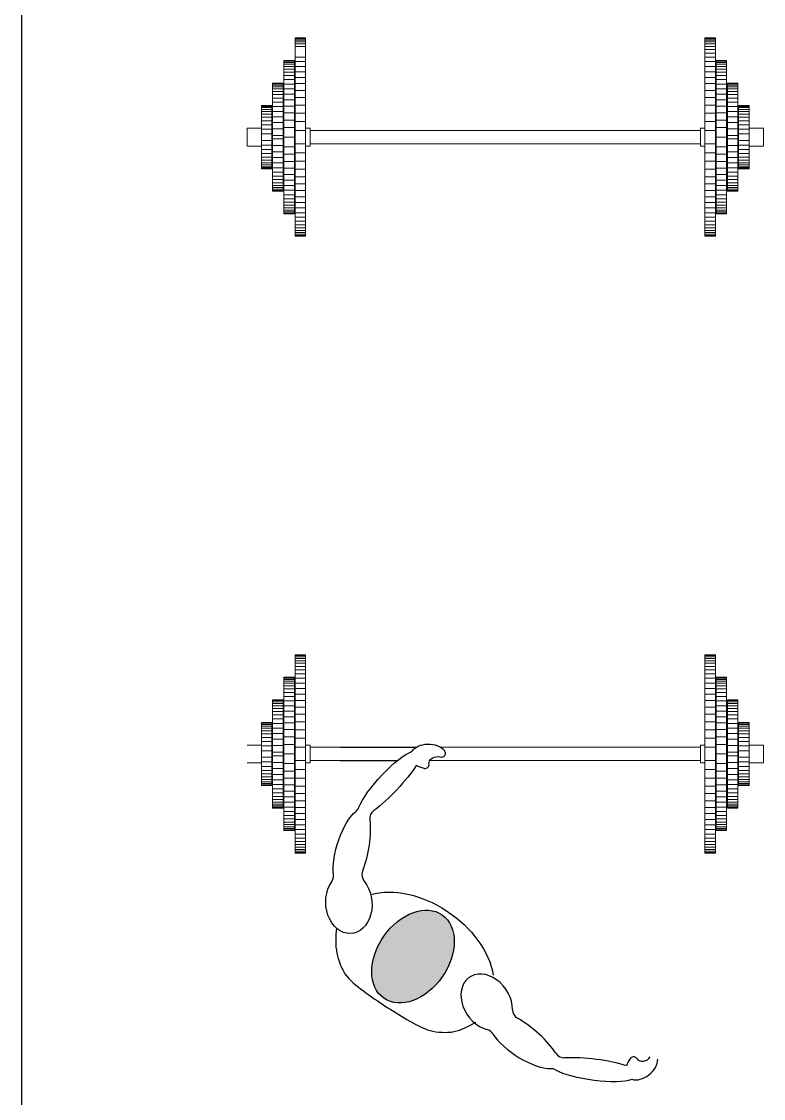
# Model space of a CAD drawing. Header units: metres. Extents: x -525 to 413, y -37 to 272.
# Drawn here: x 38.536 to 40.182, y 48.096 to 50.485 of the extents above; entities that cross this region are included whole.
import ezdxf

# ---------------------------------------------------------------- set-up
doc = ezdxf.new("R2010")
doc.units = ezdxf.units.M
doc.header["$MEASUREMENT"] = 0
doc.layers.get('0').update_dxf_attribs({"color": 254})
doc.layers.add('muebles', color=254, linetype='Continuous', lineweight=5)
doc.layers.add('NOFIJO', color=254, linetype='Continuous')

msp = doc.modelspace()

# ---------------------------------------------------------------- hatches: boundary and pattern name
at = {"linetype": 'Continuous'}
h = msp.add_hatch(color=9, dxfattribs=at)
edge = h.paths.add_edge_path()
edge.add_ellipse((39.4045, 48.4109), major_axis=(-0.0646, -0.0925), ratio=0.700346, start_angle=0, end_angle=360)

# ---------------------------------------------------------------- linework, layer by layer
at = {"ltscale": 0.02}
msp.add_line((38.5361, 43.9744), (38.5378, 59.4714), dxfattribs=at)
at = {"color": 9, "linetype": 'Continuous'}
for centre, radius, start, end in [((39.4676, 48.8622), 0.009, 252.436, 39.3293), ((39.431, 48.8371), 0.009, 259.595, 8.9782), ((39.2635, 48.7504), 0.0225, 309.0861, 338.5195), ((39.3309, 48.7167), 0.0225, 126.4726, 186.2284), ((39.2057, 48.5895), 0.0225, 324.4714, 7.2017), ((39.3135, 48.5925), 0.0225, 159.4373, 219.6724), ((39.6478, 48.2935), 0.0225, 179.8368, 240.0718), ((39.5627, 48.2272), 0.0225, 32.3074, 75.0377), ((39.7402, 48.2088), 0.0225, 213.2807, 273.0365), ((39.894, 48.1795), 0.009, 30.5309, 139.9141), ((39.7097, 48.1398), 0.0225, 60.9896, 90.423)]:
    msp.add_arc(centre, radius, start, end, dxfattribs=at)
at = {"color": 9, "linetype": 'Continuous', "extrusion": (0, 0, -1)}
for centre, major_axis, ratio, start_param, end_param in [((39.4393, 48.8548), (0.0404, -0.0008), 0.68048, 3.533026, 5.756961), ((39.3496, 48.7953), (0.066, 0.071), 0.233809, 3.678872, 5.840224), ((39.4566, 48.8417), (-0.0166, -0.004), 0.730846, 6.340712, 8.543006), ((39.3496, 48.7953), (0.0737, 0.0772), 0.221383, 0.835905, 2.236055), ((39.4393, 48.8548), (0.0404, -0.0008), 0.68048, 8.088901, 8.590018), ((39.2699, 48.6529), (0.0276, 0.0863), 0.376057, 3.821727, 5.76129), ((39.2699, 48.6529), (0.0185, 0.1014), 0.3457, 0.860123, 2.051551), ((39.2622, 48.5293), (-0.0049, 0.0673), 0.760418, 0.817247, 5.541544), ((39.4134, 48.4047), (-0.1545, 0.108), 0.668353, 6.772108, 8.852252)]:
    msp.add_ellipse(centre, major_axis=major_axis, ratio=ratio, start_param=start_param, end_param=end_param, dxfattribs=at)
at = {"color": 9, "linetype": 'Continuous'}
msp.add_ellipse((39.4045, 48.4109), major_axis=(-0.0646, -0.0925), ratio=0.700346, dxfattribs=at)
for centre, major_axis, ratio, start_param, end_param in [((39.568, 48.3096), (0.039, -0.0551), 0.760418, 0.817247, 5.541544), ((39.6526, 48.2191), (0.0788, -0.0665), 0.3457, 0.860123, 2.051551), ((39.6526, 48.2191), (0.0762, -0.049), 0.376057, 3.821727, 5.76129), ((39.8047, 48.16), (0.106, -0.0127), 0.221383, 0.835905, 2.236055), ((39.9117, 48.1712), (0.0307, 0.0264), 0.68048, 8.088901, 8.590018), ((39.9117, 48.1712), (0.0307, 0.0264), 0.68048, 3.533026, 5.756961), ((39.9167, 48.1922), (-0.0153, -0.0075), 0.730846, 6.340712, 8.543006), ((39.8047, 48.16), (0.0961, -0.0128), 0.233809, 3.678872, 5.840224)]:
    msp.add_ellipse(centre, major_axis=major_axis, ratio=ratio, start_param=start_param, end_param=end_param, dxfattribs=at)
msp.add_open_spline([(39.2346, 48.474), (39.2312, 48.4358), (39.2359, 48.4128), (39.2516, 48.368), (39.313, 48.3194), (39.3766, 48.2791), (39.4352, 48.2463), (39.4699, 48.2425), (39.5051, 48.2419), (39.5441, 48.2656)], degree=3, knots=[0.0184162, 0.0184162, 0.0184162, 0.0184162, 0.0807454, 0.1249742, 0.1827895, 0.3115822, 0.3833877, 0.4196443, 0.4709363, 0.4709363, 0.4709363, 0.4709363], dxfattribs=at)
at = {"layer": 'muebles', "color": 9}
for p, q in [((39.143, 50.3984), (39.143, 50.4484)), ((39.143, 50.4484), (39.1663, 50.4484)), ((39.143, 50.3984), (39.143, 50.4484)), ((39.143, 50.4484), (39.1663, 50.4484)), ((39.143, 50.4466), (39.1663, 50.4466)), ((39.143, 50.4466), (39.1663, 50.4466)), ((39.1663, 50.3484), (39.1663, 50.4484)), ((39.1663, 50.3484), (39.1663, 50.4484)), ((40.0751, 50.4484), (40.0518, 50.4484)), ((40.0518, 50.3484), (40.0518, 50.4484)), ((40.0751, 50.4466), (40.0518, 50.4466)), ((40.0751, 50.3984), (40.0751, 50.4484)), ((39.143, 50.4438), (39.1663, 50.4438)), ((39.143, 50.4438), (39.1663, 50.4438)), ((39.143, 50.44), (39.1663, 50.44)), ((39.143, 50.44), (39.1663, 50.44)), ((39.143, 50.4352), (39.1663, 50.4352)), ((39.143, 50.4352), (39.1663, 50.4352)), ((39.143, 50.4294), (39.1663, 50.4294)), ((39.143, 50.4294), (39.1663, 50.4294)), ((40.0751, 50.4438), (40.0518, 50.4438)), ((40.0751, 50.44), (40.0518, 50.44)), ((40.0751, 50.4352), (40.0518, 50.4352)), ((40.0751, 50.4294), (40.0518, 50.4294)), ((40.0751, 50.4226), (40.0518, 50.4226)), ((39.143, 50.406), (39.1663, 50.406)), ((39.143, 50.406), (39.1663, 50.406)), ((40.0751, 50.4148), (40.0518, 50.4148)), ((40.0751, 50.406), (40.0518, 50.406)), ((39.118, 50.3484), (39.118, 50.3984)), ((39.118, 50.3984), (39.1413, 50.3984)), ((39.118, 50.3984), (39.1413, 50.3984)), ((39.118, 50.3484), (39.118, 50.3984)), ((39.118, 50.3966), (39.1413, 50.3966)), ((39.118, 50.3966), (39.1413, 50.3966)), ((39.118, 50.3938), (39.1413, 50.3938)), ((39.118, 50.3938), (39.1413, 50.3938)), ((39.118, 50.39), (39.1413, 50.39)), ((39.118, 50.39), (39.1413, 50.39)), ((39.118, 50.3852), (39.1413, 50.3852)), ((39.118, 50.3852), (39.1413, 50.3852)), ((39.118, 50.3794), (39.1413, 50.3794)), ((39.118, 50.3794), (39.1413, 50.3794)), ((39.1413, 50.3484), (39.1413, 50.3984)), ((39.1413, 50.3484), (39.1413, 50.3984)), ((39.143, 50.3484), (39.143, 50.3984)), ((39.143, 50.3484), (39.143, 50.3984)), ((39.143, 50.3962), (39.1663, 50.3962)), ((39.143, 50.3962), (39.1663, 50.3962)), ((39.143, 50.3854), (39.1663, 50.3854)), ((39.143, 50.3854), (39.1663, 50.3854)), ((40.0751, 50.3962), (40.0518, 50.3962)), ((40.0751, 50.3854), (40.0518, 50.3854)), ((40.0751, 50.3484), (40.0751, 50.3984)), ((40.1001, 50.3984), (40.0768, 50.3984)), ((40.0768, 50.3484), (40.0768, 50.3984)), ((40.1001, 50.3966), (40.0768, 50.3966)), ((40.1001, 50.3938), (40.0768, 50.3938)), ((40.1001, 50.39), (40.0768, 50.39)), ((40.1001, 50.3852), (40.0768, 50.3852)), ((40.1001, 50.3794), (40.0768, 50.3794)), ((40.1001, 50.3484), (40.1001, 50.3984)), ((39.118, 50.3726), (39.1413, 50.3726)), ((39.118, 50.3726), (39.1413, 50.3726)), ((39.118, 50.3648), (39.1413, 50.3648)), ((39.118, 50.3648), (39.1413, 50.3648)), ((39.118, 50.356), (39.1413, 50.356)), ((39.118, 50.356), (39.1413, 50.356)), ((39.143, 50.3736), (39.1663, 50.3736)), ((39.143, 50.3736), (39.1663, 50.3736)), ((39.143, 50.3608), (39.1663, 50.3608)), ((39.143, 50.3608), (39.1663, 50.3608)), ((40.0751, 50.3736), (40.0518, 50.3736)), ((40.0751, 50.3608), (40.0518, 50.3608)), ((40.1001, 50.3726), (40.0768, 50.3726)), ((40.1001, 50.3648), (40.0768, 50.3648)), ((40.1001, 50.356), (40.0768, 50.356)), ((39.093, 50.2284), (39.093, 50.3484)), ((39.093, 50.3484), (39.1163, 50.3484)), ((39.093, 50.2284), (39.093, 50.3484)), ((39.093, 50.3484), (39.1163, 50.3484)), ((39.093, 50.3466), (39.1163, 50.3466)), ((39.093, 50.3466), (39.1163, 50.3466)), ((39.093, 50.3438), (39.1163, 50.3438)), ((39.093, 50.3438), (39.1163, 50.3438)), ((39.093, 50.34), (39.1163, 50.34)), ((39.093, 50.34), (39.1163, 50.34)), ((39.093, 50.3352), (39.1163, 50.3352)), ((39.093, 50.3352), (39.1163, 50.3352)), ((39.093, 50.3294), (39.1163, 50.3294)), ((39.093, 50.3294), (39.1163, 50.3294)), ((39.1163, 50.2284), (39.1163, 50.3484)), ((39.1163, 50.2284), (39.1163, 50.3484)), ((39.118, 50.2284), (39.118, 50.3484)), ((39.118, 50.2284), (39.118, 50.3484)), ((39.118, 50.3462), (39.1413, 50.3462)), ((39.118, 50.3462), (39.1413, 50.3462)), ((39.118, 50.3354), (39.1413, 50.3354)), ((39.118, 50.3354), (39.1413, 50.3354)), ((39.1413, 50.2284), (39.1413, 50.3484)), ((39.1413, 50.2284), (39.1413, 50.3484)), ((39.143, 50.2284), (39.143, 50.3484)), ((39.143, 50.2284), (39.143, 50.3484)), ((39.143, 50.347), (39.1663, 50.347)), ((39.143, 50.347), (39.1663, 50.347)), ((39.143, 50.3322), (39.1663, 50.3322)), ((39.143, 50.3322), (39.1663, 50.3322)), ((39.1663, 50.2284), (39.1663, 50.3484)), ((39.1663, 50.2284), (39.1663, 50.3484)), ((40.0518, 50.2284), (40.0518, 50.3484)), ((40.0751, 50.347), (40.0518, 50.347)), ((40.0751, 50.3322), (40.0518, 50.3322)), ((40.0751, 50.2284), (40.0751, 50.3484)), ((40.0768, 50.2284), (40.0768, 50.3484)), ((40.1001, 50.3462), (40.0768, 50.3462)), ((40.1001, 50.3354), (40.0768, 50.3354)), ((40.1001, 50.2284), (40.1001, 50.3484)), ((40.1251, 50.3484), (40.1018, 50.3484)), ((40.1018, 50.2284), (40.1018, 50.3484)), ((40.1251, 50.3466), (40.1018, 50.3466)), ((40.1251, 50.3438), (40.1018, 50.3438)), ((40.1251, 50.34), (40.1018, 50.34)), ((40.1251, 50.3352), (40.1018, 50.3352)), ((40.1251, 50.3294), (40.1018, 50.3294)), ((40.1251, 50.2284), (40.1251, 50.3484)), ((39.093, 50.3226), (39.1163, 50.3226)), ((39.093, 50.3226), (39.1163, 50.3226)), ((39.093, 50.3148), (39.1163, 50.3148)), ((39.093, 50.3148), (39.1163, 50.3148)), ((39.093, 50.306), (39.1163, 50.306)), ((39.093, 50.306), (39.1163, 50.306)), ((39.118, 50.3236), (39.1413, 50.3236)), ((39.118, 50.3236), (39.1413, 50.3236)), ((39.118, 50.3108), (39.1413, 50.3108)), ((39.118, 50.3108), (39.1413, 50.3108)), ((39.143, 50.3164), (39.1663, 50.3164)), ((39.143, 50.3164), (39.1663, 50.3164)), ((40.0751, 50.3164), (40.0518, 50.3164)), ((40.1001, 50.3236), (40.0768, 50.3236)), ((40.1001, 50.3108), (40.0768, 50.3108)), ((40.1251, 50.3226), (40.1018, 50.3226)), ((40.1251, 50.3148), (40.1018, 50.3148)), ((40.1251, 50.306), (40.1018, 50.306)), ((39.068, 50.2984), (39.068, 50.2184)), ((39.068, 50.2984), (39.0913, 50.2984)), ((39.068, 50.2984), (39.0913, 50.2984)), ((39.068, 50.2984), (39.068, 50.2184)), ((39.068, 50.2966), (39.0913, 50.2966)), ((39.068, 50.2966), (39.0913, 50.2966)), ((39.068, 50.2938), (39.0913, 50.2938)), ((39.068, 50.2938), (39.0913, 50.2938)), ((39.068, 50.29), (39.0913, 50.29)), ((39.068, 50.2852), (39.0913, 50.2852)), ((39.068, 50.2794), (39.0913, 50.2794)), ((39.0913, 50.2284), (39.0913, 50.2984)), ((39.0913, 50.2284), (39.0913, 50.2984)), ((39.093, 50.2962), (39.1163, 50.2962)), ((39.093, 50.2962), (39.1163, 50.2962)), ((39.093, 50.2854), (39.1163, 50.2854)), ((39.118, 50.297), (39.1413, 50.297)), ((39.118, 50.297), (39.1413, 50.297)), ((39.118, 50.2822), (39.1413, 50.2822)), ((39.143, 50.2996), (39.1663, 50.2996)), ((39.143, 50.2996), (39.1663, 50.2996)), ((39.143, 50.2818), (39.1663, 50.2818)), ((40.0751, 50.2996), (40.0518, 50.2996)), ((40.0751, 50.2818), (40.0518, 50.2818)), ((40.1001, 50.297), (40.0768, 50.297)), ((40.1001, 50.2822), (40.0768, 50.2822)), ((40.1251, 50.2962), (40.1018, 50.2962)), ((40.1251, 50.2854), (40.1018, 50.2854)), ((40.1268, 50.2284), (40.1268, 50.2984)), ((40.1501, 50.2984), (40.1268, 50.2984)), ((40.1501, 50.2966), (40.1268, 50.2966)), ((40.1501, 50.2938), (40.1268, 50.2938)), ((40.1501, 50.29), (40.1268, 50.29)), ((40.1501, 50.2852), (40.1268, 50.2852)), ((40.1501, 50.2794), (40.1268, 50.2794)), ((40.1501, 50.2984), (40.1501, 50.2184)), ((39.068, 50.2726), (39.0913, 50.2726)), ((39.068, 50.2648), (39.0913, 50.2648)), ((39.068, 50.256), (39.0913, 50.256)), ((39.093, 50.2736), (39.1163, 50.2736)), ((39.093, 50.2608), (39.1163, 50.2608)), ((39.118, 50.2664), (39.1413, 50.2664)), ((39.143, 50.263), (39.1663, 50.263)), ((40.0751, 50.263), (40.0518, 50.263)), ((40.1001, 50.2664), (40.0768, 50.2664)), ((40.1251, 50.2736), (40.1018, 50.2736)), ((40.1251, 50.2608), (40.1018, 50.2608)), ((40.1501, 50.2726), (40.1268, 50.2726)), ((40.1501, 50.2648), (40.1268, 50.2648)), ((40.1501, 50.256), (40.1268, 50.256)), ((39.0363, 50.2482), (39.068, 50.2482)), ((39.0363, 50.2482), (39.0363, 50.2086)), ((39.0363, 50.2482), (39.068, 50.2482)), ((39.0363, 50.2482), (39.0363, 50.2086)), ((39.0363, 50.2184), (39.0363, 50.2384)), ((39.0363, 50.2184), (39.0363, 50.2384)), ((39.068, 50.2462), (39.0913, 50.2462)), ((39.068, 50.2462), (39.0913, 50.2462)), ((39.068, 50.1584), (39.068, 50.2384)), ((39.068, 50.1584), (39.068, 50.2384)), ((39.068, 50.2354), (39.0913, 50.2354)), ((39.068, 50.2354), (39.0913, 50.2354)), ((39.0913, 50.2482), (39.093, 50.2482)), ((39.0913, 50.2482), (39.093, 50.2482)), ((39.0913, 50.2184), (39.0913, 50.2384)), ((39.0913, 50.2384), (39.0913, 50.2184)), ((39.0913, 50.2384), (39.0913, 50.2184)), ((39.0913, 50.2184), (39.0913, 50.2384)), ((39.093, 50.247), (39.1163, 50.247)), ((39.093, 50.247), (39.1163, 50.247)), ((39.093, 50.2322), (39.1163, 50.2322)), ((39.093, 50.2322), (39.1163, 50.2322)), ((39.1163, 50.2482), (39.118, 50.2482)), ((39.1163, 50.2482), (39.118, 50.2482)), ((39.118, 50.2496), (39.1413, 50.2496)), ((39.118, 50.2496), (39.1413, 50.2496)), ((39.1413, 50.2482), (39.143, 50.2482)), ((39.1413, 50.2482), (39.143, 50.2482)), ((39.143, 50.2432), (39.1663, 50.2432)), ((39.143, 50.2432), (39.1663, 50.2432)), ((39.1761, 50.2482), (39.1663, 50.2482)), ((39.1761, 50.2482), (39.1663, 50.2482)), ((39.1761, 50.2284), (39.1761, 50.2482)), ((39.1761, 50.2284), (39.1761, 50.2482)), ((39.9746, 50.2432), (39.1761, 50.2432)), ((39.1761, 50.2432), (40.042, 50.2432)), ((40.042, 50.2432), (39.1761, 50.2432)), ((39.2434, 50.2432), (40.042, 50.2432)), ((40.042, 50.2482), (40.0518, 50.2482)), ((40.042, 50.2284), (40.042, 50.2482)), ((40.0751, 50.2432), (40.0518, 50.2432)), ((40.0768, 50.2482), (40.0751, 50.2482)), ((40.1001, 50.2496), (40.0768, 50.2496)), ((40.1018, 50.2482), (40.1001, 50.2482)), ((40.1251, 50.247), (40.1018, 50.247)), ((40.1251, 50.2322), (40.1018, 50.2322)), ((40.1268, 50.2482), (40.1251, 50.2482)), ((40.1501, 50.2462), (40.1268, 50.2462)), ((40.1268, 50.2384), (40.1268, 50.2184)), ((40.1268, 50.2184), (40.1268, 50.2384)), ((40.1501, 50.2354), (40.1268, 50.2354)), ((40.1818, 50.2482), (40.1501, 50.2482)), ((40.1501, 50.1584), (40.1501, 50.2384)), ((40.1818, 50.2482), (40.1818, 50.2086)), ((40.1818, 50.2184), (40.1818, 50.2384)), ((39.0363, 50.2086), (39.068, 50.2086)), ((39.0363, 50.2086), (39.068, 50.2086)), ((39.068, 50.2213), (39.0913, 50.2213)), ((39.068, 50.2105), (39.0913, 50.2105)), ((39.0913, 50.2284), (39.0913, 50.1584)), ((39.0913, 50.2284), (39.0913, 50.1584)), ((39.0913, 50.2086), (39.093, 50.2086)), ((39.093, 50.2284), (39.093, 50.1084)), ((39.093, 50.2284), (39.093, 50.1084)), ((39.093, 50.2245), (39.1163, 50.2245)), ((39.093, 50.2097), (39.1163, 50.2097)), ((39.1163, 50.2284), (39.1163, 50.1084)), ((39.1163, 50.2284), (39.1163, 50.1084)), ((39.1163, 50.2086), (39.118, 50.2086)), ((39.118, 50.2284), (39.118, 50.1084)), ((39.118, 50.2284), (39.1413, 50.2284)), ((39.118, 50.2284), (39.118, 50.1084)), ((39.1413, 50.2284), (39.1413, 50.1084)), ((39.1413, 50.2284), (39.1413, 50.1084)), ((39.1413, 50.2086), (39.143, 50.2086)), ((39.143, 50.2284), (39.143, 50.1084)), ((39.143, 50.2284), (39.143, 50.1084)), ((39.143, 50.2135), (39.1663, 50.2135)), ((39.143, 50.2135), (39.1663, 50.2135)), ((39.1663, 50.2284), (39.1663, 50.1084)), ((39.1663, 50.2284), (39.1663, 50.1084)), ((39.1761, 50.2086), (39.1663, 50.2086)), ((39.1761, 50.2086), (39.1663, 50.2086)), ((39.1761, 50.2284), (39.1761, 50.2086)), ((39.1761, 50.2284), (39.1761, 50.2086)), ((39.9746, 50.2136), (39.1761, 50.2136)), ((39.9746, 50.2136), (39.1761, 50.2136)), ((39.2434, 50.2136), (40.042, 50.2136)), ((39.2434, 50.2136), (40.042, 50.2136)), ((40.042, 50.2284), (40.042, 50.2086)), ((40.042, 50.2086), (40.0518, 50.2086)), ((40.0518, 50.2284), (40.0518, 50.1084)), ((40.0751, 50.2135), (40.0518, 50.2135)), ((40.0751, 50.2284), (40.0751, 50.1084)), ((40.0768, 50.2086), (40.0751, 50.2086)), ((40.1001, 50.2284), (40.0768, 50.2284)), ((40.0768, 50.2284), (40.0768, 50.1084)), ((40.1001, 50.2284), (40.1001, 50.1084)), ((40.1018, 50.2086), (40.1001, 50.2086)), ((40.1018, 50.2284), (40.1018, 50.1084)), ((40.1251, 50.2245), (40.1018, 50.2245)), ((40.1251, 50.2097), (40.1018, 50.2097)), ((40.1251, 50.2284), (40.1251, 50.1084)), ((40.1268, 50.2086), (40.1251, 50.2086)), ((40.1268, 50.2284), (40.1268, 50.1584)), ((40.1501, 50.2213), (40.1268, 50.2213)), ((40.1501, 50.2105), (40.1268, 50.2105)), ((40.1818, 50.2086), (40.1501, 50.2086)), ((39.068, 50.2007), (39.0913, 50.2007)), ((39.068, 50.1919), (39.0913, 50.1919)), ((39.068, 50.1841), (39.0913, 50.1841)), ((39.093, 50.1959), (39.1163, 50.1959)), ((39.118, 50.2071), (39.1413, 50.2071)), ((39.118, 50.1903), (39.1413, 50.1903)), ((39.143, 50.1937), (39.1663, 50.1937)), ((40.0751, 50.1937), (40.0518, 50.1937)), ((40.1001, 50.2071), (40.0768, 50.2071)), ((40.1001, 50.1903), (40.0768, 50.1903)), ((40.1251, 50.1959), (40.1018, 50.1959)), ((40.1501, 50.2007), (40.1268, 50.2007)), ((40.1501, 50.1919), (40.1268, 50.1919)), ((40.1501, 50.1841), (40.1268, 50.1841)), ((39.068, 50.1773), (39.0913, 50.1773)), ((39.068, 50.1773), (39.0913, 50.1773)), ((39.068, 50.1715), (39.0913, 50.1715)), ((39.068, 50.1715), (39.0913, 50.1715)), ((39.068, 50.1667), (39.0913, 50.1667)), ((39.068, 50.1667), (39.0913, 50.1667)), ((39.068, 50.1629), (39.0913, 50.1629)), ((39.068, 50.1629), (39.0913, 50.1629)), ((39.068, 50.1601), (39.0913, 50.1601)), ((39.068, 50.1601), (39.0913, 50.1601)), ((39.093, 50.1831), (39.1163, 50.1831)), ((39.093, 50.1713), (39.1163, 50.1713)), ((39.093, 50.1713), (39.1163, 50.1713)), ((39.093, 50.1605), (39.1163, 50.1605)), ((39.093, 50.1605), (39.1163, 50.1605)), ((39.118, 50.1745), (39.1413, 50.1745)), ((39.118, 50.1745), (39.1413, 50.1745)), ((39.143, 50.1749), (39.1663, 50.1749)), ((39.143, 50.1749), (39.1663, 50.1749)), ((40.0751, 50.1749), (40.0518, 50.1749)), ((40.1001, 50.1745), (40.0768, 50.1745)), ((40.1251, 50.1831), (40.1018, 50.1831)), ((40.1251, 50.1713), (40.1018, 50.1713)), ((40.1251, 50.1605), (40.1018, 50.1605)), ((40.1501, 50.1773), (40.1268, 50.1773)), ((40.1501, 50.1715), (40.1268, 50.1715)), ((40.1501, 50.1667), (40.1268, 50.1667)), ((40.1501, 50.1629), (40.1268, 50.1629)), ((40.1501, 50.1601), (40.1268, 50.1601)), ((39.068, 50.1584), (39.0913, 50.1584)), ((39.068, 50.1584), (39.0913, 50.1584)), ((39.093, 50.1507), (39.1163, 50.1507)), ((39.093, 50.1507), (39.1163, 50.1507)), ((39.093, 50.1419), (39.1163, 50.1419)), ((39.093, 50.1419), (39.1163, 50.1419)), ((39.118, 50.1597), (39.1413, 50.1597)), ((39.118, 50.1597), (39.1413, 50.1597)), ((39.118, 50.1459), (39.1413, 50.1459)), ((39.118, 50.1459), (39.1413, 50.1459)), ((39.143, 50.1571), (39.1663, 50.1571)), ((39.143, 50.1571), (39.1663, 50.1571)), ((39.143, 50.1403), (39.1663, 50.1403)), ((39.143, 50.1403), (39.1663, 50.1403)), ((40.0751, 50.1571), (40.0518, 50.1571)), ((40.0751, 50.1403), (40.0518, 50.1403)), ((40.1001, 50.1597), (40.0768, 50.1597)), ((40.1001, 50.1459), (40.0768, 50.1459)), ((40.1251, 50.1507), (40.1018, 50.1507)), ((40.1251, 50.1419), (40.1018, 50.1419)), ((40.1501, 50.1584), (40.1268, 50.1584)), ((39.093, 50.1341), (39.1163, 50.1341)), ((39.093, 50.1341), (39.1163, 50.1341)), ((39.093, 50.1273), (39.1163, 50.1273)), ((39.093, 50.1273), (39.1163, 50.1273)), ((39.093, 50.1215), (39.1163, 50.1215)), ((39.093, 50.1215), (39.1163, 50.1215)), ((39.093, 50.1167), (39.1163, 50.1167)), ((39.093, 50.1167), (39.1163, 50.1167)), ((39.093, 50.1129), (39.1163, 50.1129)), ((39.093, 50.1129), (39.1163, 50.1129)), ((39.118, 50.1331), (39.1413, 50.1331)), ((39.118, 50.1331), (39.1413, 50.1331)), ((39.118, 50.1213), (39.1413, 50.1213)), ((39.118, 50.1213), (39.1413, 50.1213)), ((39.143, 50.1245), (39.1663, 50.1245)), ((39.143, 50.1245), (39.1663, 50.1245)), ((40.0751, 50.1245), (40.0518, 50.1245)), ((40.1001, 50.1331), (40.0768, 50.1331)), ((40.1001, 50.1213), (40.0768, 50.1213)), ((40.1251, 50.1341), (40.1018, 50.1341)), ((40.1251, 50.1273), (40.1018, 50.1273)), ((40.1251, 50.1215), (40.1018, 50.1215)), ((40.1251, 50.1167), (40.1018, 50.1167)), ((40.1251, 50.1129), (40.1018, 50.1129)), ((39.093, 50.1101), (39.1163, 50.1101)), ((39.093, 50.1101), (39.1163, 50.1101)), ((39.093, 50.1084), (39.1163, 50.1084)), ((39.093, 50.1084), (39.1163, 50.1084)), ((39.118, 50.1105), (39.1413, 50.1105)), ((39.118, 50.1105), (39.1413, 50.1105)), ((39.118, 50.1084), (39.118, 50.0584)), ((39.118, 50.1084), (39.118, 50.0584)), ((39.118, 50.1007), (39.1413, 50.1007)), ((39.118, 50.1007), (39.1413, 50.1007)), ((39.118, 50.0919), (39.1413, 50.0919)), ((39.118, 50.0919), (39.1413, 50.0919)), ((39.1413, 50.1084), (39.1413, 50.0584)), ((39.1413, 50.1084), (39.1413, 50.0584)), ((39.143, 50.1097), (39.1663, 50.1097)), ((39.143, 50.1097), (39.1663, 50.1097)), ((39.143, 50.1084), (39.143, 50.0584)), ((39.143, 50.1084), (39.143, 50.0584)), ((39.143, 50.0959), (39.1663, 50.0959)), ((39.143, 50.0959), (39.1663, 50.0959)), ((39.1663, 50.1084), (39.1663, 50.0084)), ((39.1663, 50.1084), (39.1663, 50.0084)), ((40.0751, 50.1097), (40.0518, 50.1097)), ((40.0518, 50.1084), (40.0518, 50.0084)), ((40.0751, 50.0959), (40.0518, 50.0959)), ((40.0751, 50.1084), (40.0751, 50.0584)), ((40.1001, 50.1105), (40.0768, 50.1105)), ((40.0768, 50.1084), (40.0768, 50.0584)), ((40.1001, 50.1007), (40.0768, 50.1007)), ((40.1001, 50.0919), (40.0768, 50.0919)), ((40.1001, 50.1084), (40.1001, 50.0584)), ((40.1251, 50.1101), (40.1018, 50.1101)), ((40.1251, 50.1084), (40.1018, 50.1084)), ((39.118, 50.0841), (39.1413, 50.0841)), ((39.118, 50.0841), (39.1413, 50.0841)), ((39.118, 50.0773), (39.1413, 50.0773)), ((39.118, 50.0773), (39.1413, 50.0773)), ((39.118, 50.0715), (39.1413, 50.0715)), ((39.118, 50.0715), (39.1413, 50.0715)), ((39.118, 50.0667), (39.1413, 50.0667)), ((39.118, 50.0667), (39.1413, 50.0667)), ((39.143, 50.0831), (39.1663, 50.0831)), ((39.143, 50.0831), (39.1663, 50.0831)), ((39.143, 50.0713), (39.1663, 50.0713)), ((39.143, 50.0713), (39.1663, 50.0713)), ((40.0751, 50.0831), (40.0518, 50.0831)), ((40.0751, 50.0713), (40.0518, 50.0713)), ((40.1001, 50.0841), (40.0768, 50.0841)), ((40.1001, 50.0773), (40.0768, 50.0773)), ((40.1001, 50.0715), (40.0768, 50.0715)), ((40.1001, 50.0667), (40.0768, 50.0667)), ((39.118, 50.0629), (39.1413, 50.0629)), ((39.118, 50.0629), (39.1413, 50.0629)), ((39.118, 50.0601), (39.1413, 50.0601)), ((39.118, 50.0601), (39.1413, 50.0601)), ((39.118, 50.0584), (39.1413, 50.0584)), ((39.118, 50.0584), (39.1413, 50.0584)), ((39.143, 50.0605), (39.1663, 50.0605)), ((39.143, 50.0605), (39.1663, 50.0605)), ((39.143, 50.0584), (39.143, 50.0084)), ((39.143, 50.0584), (39.143, 50.0084)), ((39.143, 50.0507), (39.1663, 50.0507)), ((39.143, 50.0507), (39.1663, 50.0507)), ((39.143, 50.0419), (39.1663, 50.0419)), ((39.143, 50.0419), (39.1663, 50.0419)), ((40.0751, 50.0605), (40.0518, 50.0605)), ((40.0751, 50.0507), (40.0518, 50.0507)), ((40.0751, 50.0419), (40.0518, 50.0419)), ((40.0751, 50.0584), (40.0751, 50.0084)), ((40.1001, 50.0629), (40.0768, 50.0629)), ((40.1001, 50.0601), (40.0768, 50.0601)), ((40.1001, 50.0584), (40.0768, 50.0584)), ((39.143, 50.0341), (39.1663, 50.0341)), ((39.143, 50.0341), (39.1663, 50.0341)), ((39.143, 50.0273), (39.1663, 50.0273)), ((39.143, 50.0273), (39.1663, 50.0273)), ((39.143, 50.0215), (39.1663, 50.0215)), ((39.143, 50.0215), (39.1663, 50.0215)), ((39.143, 50.0167), (39.1663, 50.0167)), ((39.143, 50.0167), (39.1663, 50.0167)), ((40.0751, 50.0341), (40.0518, 50.0341)), ((40.0751, 50.0273), (40.0518, 50.0273)), ((40.0751, 50.0215), (40.0518, 50.0215)), ((40.0751, 50.0167), (40.0518, 50.0167)), ((39.143, 50.0129), (39.1663, 50.0129)), ((39.143, 50.0129), (39.1663, 50.0129)), ((39.143, 50.0101), (39.1663, 50.0101)), ((39.143, 50.0101), (39.1663, 50.0101)), ((39.143, 50.0084), (39.1663, 50.0084)), ((39.143, 50.0084), (39.1663, 50.0084)), ((40.0751, 50.0129), (40.0518, 50.0129)), ((40.0751, 50.0101), (40.0518, 50.0101)), ((40.0751, 50.0084), (40.0518, 50.0084)), ((39.143, 49.0803), (39.1663, 49.0803)), ((39.143, 49.0303), (39.143, 49.0803)), ((39.143, 49.0303), (39.143, 49.0803)), ((39.143, 49.0803), (39.1663, 49.0803)), ((39.143, 49.0786), (39.1663, 49.0786)), ((39.143, 49.0786), (39.1663, 49.0786)), ((39.143, 49.0758), (39.1663, 49.0758)), ((39.143, 49.0758), (39.1663, 49.0758)), ((39.143, 49.072), (39.1663, 49.072)), ((39.143, 49.072), (39.1663, 49.072)), ((39.143, 49.0672), (39.1663, 49.0672)), ((39.143, 49.0672), (39.1663, 49.0672)), ((39.143, 49.0614), (39.1663, 49.0614)), ((39.143, 49.0614), (39.1663, 49.0614)), ((39.1663, 48.9803), (39.1663, 49.0803)), ((39.1663, 48.9803), (39.1663, 49.0803)), ((40.0751, 49.0803), (40.0518, 49.0803)), ((40.0518, 48.9803), (40.0518, 49.0803)), ((40.0751, 49.0786), (40.0518, 49.0786)), ((40.0751, 49.0758), (40.0518, 49.0758)), ((40.0751, 49.072), (40.0518, 49.072)), ((40.0751, 49.0672), (40.0518, 49.0672)), ((40.0751, 49.0614), (40.0518, 49.0614)), ((40.0751, 49.0303), (40.0751, 49.0803)), ((39.143, 49.0546), (39.1663, 49.0546)), ((39.143, 49.0546), (39.1663, 49.0546)), ((39.143, 49.0468), (39.1663, 49.0468)), ((39.143, 49.0468), (39.1663, 49.0468)), ((39.143, 49.038), (39.1663, 49.038)), ((39.143, 49.038), (39.1663, 49.038)), ((40.0751, 49.0546), (40.0518, 49.0546)), ((40.0751, 49.0468), (40.0518, 49.0468)), ((40.0751, 49.038), (40.0518, 49.038)), ((39.118, 48.9803), (39.118, 49.0303)), ((39.118, 49.0303), (39.1413, 49.0303)), ((39.118, 48.9803), (39.118, 49.0303)), ((39.118, 49.0303), (39.1413, 49.0303)), ((39.118, 49.0286), (39.1413, 49.0286)), ((39.118, 49.0286), (39.1413, 49.0286)), ((39.118, 49.0258), (39.1413, 49.0258)), ((39.118, 49.0258), (39.1413, 49.0258)), ((39.118, 49.022), (39.1413, 49.022)), ((39.118, 49.022), (39.1413, 49.022)), ((39.118, 49.0172), (39.1413, 49.0172)), ((39.118, 49.0172), (39.1413, 49.0172)), ((39.1413, 48.9803), (39.1413, 49.0303)), ((39.1413, 48.9803), (39.1413, 49.0303)), ((39.143, 48.9803), (39.143, 49.0303)), ((39.143, 48.9803), (39.143, 49.0303)), ((39.143, 49.0282), (39.1663, 49.0282)), ((39.143, 49.0282), (39.1663, 49.0282)), ((39.143, 49.0174), (39.1663, 49.0174)), ((39.143, 49.0174), (39.1663, 49.0174)), ((40.0751, 49.0282), (40.0518, 49.0282)), ((40.0751, 49.0174), (40.0518, 49.0174)), ((40.0751, 48.9803), (40.0751, 49.0303)), ((40.1001, 49.0303), (40.0768, 49.0303)), ((40.0768, 48.9803), (40.0768, 49.0303)), ((40.1001, 49.0286), (40.0768, 49.0286)), ((40.1001, 49.0258), (40.0768, 49.0258)), ((40.1001, 49.022), (40.0768, 49.022)), ((40.1001, 49.0172), (40.0768, 49.0172)), ((40.1001, 48.9803), (40.1001, 49.0303)), ((39.118, 49.0114), (39.1413, 49.0114)), ((39.118, 49.0114), (39.1413, 49.0114)), ((39.118, 49.0046), (39.1413, 49.0046)), ((39.118, 49.0046), (39.1413, 49.0046)), ((39.118, 48.9968), (39.1413, 48.9968)), ((39.118, 48.9968), (39.1413, 48.9968)), ((39.143, 49.0056), (39.1663, 49.0056)), ((39.143, 49.0056), (39.1663, 49.0056)), ((39.143, 48.9928), (39.1663, 48.9928)), ((39.143, 48.9928), (39.1663, 48.9928)), ((40.0751, 49.0056), (40.0518, 49.0056)), ((40.0751, 48.9928), (40.0518, 48.9928)), ((40.1001, 49.0114), (40.0768, 49.0114)), ((40.1001, 49.0046), (40.0768, 49.0046)), ((40.1001, 48.9968), (40.0768, 48.9968)), ((39.093, 48.8603), (39.093, 48.9803)), ((39.093, 48.8603), (39.093, 48.9803)), ((39.093, 48.9803), (39.1163, 48.9803)), ((39.093, 48.9803), (39.1163, 48.9803)), ((39.093, 48.9786), (39.1163, 48.9786)), ((39.093, 48.9786), (39.1163, 48.9786)), ((39.093, 48.9758), (39.1163, 48.9758)), ((39.093, 48.9758), (39.1163, 48.9758)), ((39.093, 48.972), (39.1163, 48.972)), ((39.093, 48.972), (39.1163, 48.972)), ((39.093, 48.9672), (39.1163, 48.9672)), ((39.093, 48.9672), (39.1163, 48.9672)), ((39.1163, 48.8603), (39.1163, 48.9803)), ((39.1163, 48.8603), (39.1163, 48.9803)), ((39.118, 48.988), (39.1413, 48.988)), ((39.118, 48.988), (39.1413, 48.988)), ((39.118, 48.8603), (39.118, 48.9803)), ((39.118, 48.8603), (39.118, 48.9803)), ((39.118, 48.9782), (39.1413, 48.9782)), ((39.118, 48.9782), (39.1413, 48.9782)), ((39.118, 48.9674), (39.1413, 48.9674)), ((39.118, 48.9674), (39.1413, 48.9674)), ((39.1413, 48.8603), (39.1413, 48.9803)), ((39.1413, 48.8603), (39.1413, 48.9803)), ((39.143, 48.8603), (39.143, 48.9803)), ((39.143, 48.8603), (39.143, 48.9803)), ((39.143, 48.979), (39.1663, 48.979)), ((39.143, 48.979), (39.1663, 48.979)), ((39.1663, 48.8603), (39.1663, 48.9803)), ((39.1663, 48.8603), (39.1663, 48.9803)), ((40.0518, 48.8603), (40.0518, 48.9803)), ((40.0751, 48.979), (40.0518, 48.979)), ((40.0751, 48.8603), (40.0751, 48.9803)), ((40.1001, 48.988), (40.0768, 48.988)), ((40.0768, 48.8603), (40.0768, 48.9803)), ((40.1001, 48.9782), (40.0768, 48.9782)), ((40.1001, 48.9674), (40.0768, 48.9674)), ((40.1001, 48.8603), (40.1001, 48.9803)), ((40.1018, 48.8603), (40.1018, 48.9803)), ((40.1251, 48.9803), (40.1018, 48.9803)), ((40.1251, 48.9786), (40.1018, 48.9786)), ((40.1251, 48.9758), (40.1018, 48.9758)), ((40.1251, 48.972), (40.1018, 48.972)), ((40.1251, 48.9672), (40.1018, 48.9672)), ((40.1251, 48.8603), (40.1251, 48.9803)), ((39.093, 48.9614), (39.1163, 48.9614)), ((39.093, 48.9614), (39.1163, 48.9614)), ((39.093, 48.9546), (39.1163, 48.9546)), ((39.093, 48.9546), (39.1163, 48.9546)), ((39.093, 48.9468), (39.1163, 48.9468)), ((39.093, 48.9468), (39.1163, 48.9468)), ((39.118, 48.9556), (39.1413, 48.9556)), ((39.118, 48.9556), (39.1413, 48.9556)), ((39.118, 48.9428), (39.1413, 48.9428)), ((39.118, 48.9428), (39.1413, 48.9428)), ((39.143, 48.9642), (39.1663, 48.9642)), ((39.143, 48.9642), (39.1663, 48.9642)), ((39.143, 48.9484), (39.1663, 48.9484)), ((39.143, 48.9484), (39.1663, 48.9484)), ((40.0751, 48.9642), (40.0518, 48.9642)), ((40.0751, 48.9484), (40.0518, 48.9484)), ((40.1001, 48.9556), (40.0768, 48.9556)), ((40.1001, 48.9428), (40.0768, 48.9428)), ((40.1251, 48.9614), (40.1018, 48.9614)), ((40.1251, 48.9546), (40.1018, 48.9546)), ((40.1251, 48.9468), (40.1018, 48.9468)), ((39.068, 48.9303), (39.068, 48.8503)), ((39.068, 48.9303), (39.0913, 48.9303)), ((39.068, 48.9303), (39.068, 48.8503)), ((39.068, 48.9303), (39.0913, 48.9303)), ((39.068, 48.9286), (39.0913, 48.9286)), ((39.068, 48.9286), (39.0913, 48.9286)), ((39.068, 48.9258), (39.0913, 48.9258)), ((39.068, 48.9258), (39.0913, 48.9258)), ((39.068, 48.922), (39.0913, 48.922)), ((39.0913, 48.8603), (39.0913, 48.9303)), ((39.0913, 48.8603), (39.0913, 48.9303)), ((39.093, 48.938), (39.1163, 48.938)), ((39.093, 48.938), (39.1163, 48.938)), ((39.093, 48.9282), (39.1163, 48.9282)), ((39.093, 48.9282), (39.1163, 48.9282)), ((39.118, 48.929), (39.1413, 48.929)), ((39.118, 48.929), (39.1413, 48.929)), ((39.143, 48.9316), (39.1663, 48.9316)), ((39.143, 48.9316), (39.1663, 48.9316)), ((40.0751, 48.9316), (40.0518, 48.9316)), ((40.1001, 48.929), (40.0768, 48.929)), ((40.1251, 48.938), (40.1018, 48.938)), ((40.1251, 48.9282), (40.1018, 48.9282)), ((40.1501, 48.9303), (40.1268, 48.9303)), ((40.1268, 48.8603), (40.1268, 48.9303)), ((40.1501, 48.9286), (40.1268, 48.9286)), ((40.1501, 48.9258), (40.1268, 48.9258)), ((40.1501, 48.922), (40.1268, 48.922)), ((40.1501, 48.9303), (40.1501, 48.8503)), ((39.068, 48.9172), (39.0913, 48.9172)), ((39.068, 48.9114), (39.0913, 48.9114)), ((39.068, 48.9046), (39.0913, 48.9046)), ((39.068, 48.8968), (39.0913, 48.8968)), ((39.093, 48.9174), (39.1163, 48.9174)), ((39.093, 48.9056), (39.1163, 48.9056)), ((39.118, 48.9142), (39.1413, 48.9142)), ((39.118, 48.8984), (39.1413, 48.8984)), ((39.143, 48.9138), (39.1663, 48.9138)), ((39.143, 48.895), (39.1663, 48.895)), ((40.0751, 48.9138), (40.0518, 48.9138)), ((40.0751, 48.895), (40.0518, 48.895)), ((40.1001, 48.9142), (40.0768, 48.9142)), ((40.1001, 48.8984), (40.0768, 48.8984)), ((40.1251, 48.9174), (40.1018, 48.9174)), ((40.1251, 48.9056), (40.1018, 48.9056)), ((40.1501, 48.9172), (40.1268, 48.9172)), ((40.1501, 48.9114), (40.1268, 48.9114)), ((40.1501, 48.9046), (40.1268, 48.9046)), ((40.1501, 48.8968), (40.1268, 48.8968)), ((39.0363, 48.8801), (39.068, 48.8801)), ((39.0363, 48.8801), (39.068, 48.8801)), ((39.068, 48.888), (39.0913, 48.888)), ((39.068, 48.8782), (39.0913, 48.8782)), ((39.068, 48.8782), (39.0913, 48.8782)), ((39.068, 48.7903), (39.068, 48.8703)), ((39.068, 48.7903), (39.068, 48.8703)), ((39.0913, 48.8801), (39.093, 48.8801)), ((39.0913, 48.8801), (39.093, 48.8801)), ((39.0913, 48.8503), (39.0913, 48.8703)), ((39.0913, 48.8703), (39.0913, 48.8503)), ((39.0913, 48.8503), (39.0913, 48.8703)), ((39.0913, 48.8703), (39.0913, 48.8503)), ((39.093, 48.8928), (39.1163, 48.8928)), ((39.093, 48.879), (39.1163, 48.879)), ((39.093, 48.879), (39.1163, 48.879)), ((39.1163, 48.8801), (39.118, 48.8801)), ((39.1163, 48.8801), (39.118, 48.8801)), ((39.118, 48.8816), (39.1413, 48.8816)), ((39.118, 48.8816), (39.1413, 48.8816)), ((39.1413, 48.8801), (39.143, 48.8801)), ((39.1413, 48.8801), (39.143, 48.8801)), ((39.143, 48.8752), (39.1663, 48.8752)), ((39.143, 48.8752), (39.1663, 48.8752)), ((39.1761, 48.8801), (39.1663, 48.8801)), ((39.1761, 48.8801), (39.1663, 48.8801)), ((39.1761, 48.8603), (39.1761, 48.8801)), ((39.1761, 48.8603), (39.1761, 48.8801)), ((39.1761, 48.8751), (39.4116, 48.8751)), ((39.4116, 48.8751), (39.1761, 48.8751)), ((39.4116, 48.8751), (39.1761, 48.8751)), ((40.042, 48.8751), (39.4661, 48.8751)), ((39.9746, 48.8751), (39.4661, 48.8751)), ((39.4661, 48.8751), (40.042, 48.8751)), ((39.4661, 48.8751), (40.042, 48.8751)), ((40.042, 48.8801), (40.0518, 48.8801)), ((40.042, 48.8603), (40.042, 48.8801)), ((40.0751, 48.8752), (40.0518, 48.8752)), ((40.0768, 48.8801), (40.0751, 48.8801)), ((40.1001, 48.8816), (40.0768, 48.8816)), ((40.1018, 48.8801), (40.1001, 48.8801)), ((40.1251, 48.8928), (40.1018, 48.8928)), ((40.1251, 48.879), (40.1018, 48.879)), ((40.1268, 48.8801), (40.1251, 48.8801)), ((40.1501, 48.888), (40.1268, 48.888)), ((40.1501, 48.8782), (40.1268, 48.8782)), ((40.1268, 48.8703), (40.1268, 48.8503)), ((40.1268, 48.8503), (40.1268, 48.8703)), ((40.1818, 48.8801), (40.1501, 48.8801)), ((40.1501, 48.7903), (40.1501, 48.8703)), ((40.1818, 48.8801), (40.1818, 48.8405)), ((40.1818, 48.8503), (40.1818, 48.8703)), ((39.068, 48.8674), (39.0913, 48.8674)), ((39.068, 48.8674), (39.0913, 48.8674)), ((39.068, 48.8533), (39.0913, 48.8533)), ((39.0913, 48.8603), (39.0913, 48.7903)), ((39.0913, 48.8603), (39.0913, 48.7903)), ((39.093, 48.8642), (39.1163, 48.8642)), ((39.093, 48.8642), (39.1163, 48.8642)), ((39.093, 48.8603), (39.093, 48.7403)), ((39.093, 48.8603), (39.093, 48.7403)), ((39.093, 48.8565), (39.1163, 48.8565)), ((39.1163, 48.8603), (39.1163, 48.7403)), ((39.1163, 48.8603), (39.1163, 48.7403)), ((39.118, 48.8603), (39.118, 48.7403)), ((39.118, 48.8603), (39.118, 48.7403)), ((39.118, 48.8603), (39.1413, 48.8603)), ((39.1413, 48.8603), (39.1413, 48.7403)), ((39.1413, 48.8603), (39.1413, 48.7403)), ((39.143, 48.8603), (39.143, 48.7403)), ((39.143, 48.8603), (39.143, 48.7403)), ((39.1663, 48.8603), (39.1663, 48.7403)), ((39.1663, 48.8603), (39.1663, 48.7403)), ((39.1761, 48.8603), (39.1761, 48.8405)), ((39.1761, 48.8603), (39.1761, 48.8405)), ((40.042, 48.8603), (40.042, 48.8405)), ((40.0518, 48.8603), (40.0518, 48.7403)), ((40.0751, 48.8603), (40.0751, 48.7403)), ((40.0768, 48.8603), (40.0768, 48.7403)), ((40.1001, 48.8603), (40.0768, 48.8603)), ((40.1001, 48.8603), (40.1001, 48.7403)), ((40.1251, 48.8642), (40.1018, 48.8642)), ((40.1018, 48.8603), (40.1018, 48.7403)), ((40.1251, 48.8565), (40.1018, 48.8565)), ((40.1251, 48.8603), (40.1251, 48.7403)), ((40.1501, 48.8674), (40.1268, 48.8674)), ((40.1268, 48.8603), (40.1268, 48.7903)), ((40.1501, 48.8533), (40.1268, 48.8533)), ((39.0363, 48.8405), (39.068, 48.8405)), ((39.0363, 48.8405), (39.068, 48.8405)), ((39.068, 48.8425), (39.0913, 48.8425)), ((39.068, 48.8327), (39.0913, 48.8327)), ((39.068, 48.8239), (39.0913, 48.8239)), ((39.0913, 48.8405), (39.093, 48.8405)), ((39.093, 48.8417), (39.1163, 48.8417)), ((39.093, 48.8279), (39.1163, 48.8279)), ((39.1163, 48.8405), (39.118, 48.8405)), ((39.118, 48.8391), (39.1413, 48.8391)), ((39.118, 48.8223), (39.1413, 48.8223)), ((39.1413, 48.8405), (39.143, 48.8405)), ((39.143, 48.8455), (39.1663, 48.8455)), ((39.143, 48.8455), (39.1663, 48.8455)), ((39.143, 48.8257), (39.1663, 48.8257)), ((39.1761, 48.8405), (39.1663, 48.8405)), ((39.1761, 48.8405), (39.1663, 48.8405)), ((39.3699, 48.8455), (39.1761, 48.8455)), ((39.3699, 48.8455), (39.1761, 48.8455)), ((39.9746, 48.8455), (39.4414, 48.8455)), ((39.9746, 48.8455), (39.4414, 48.8455)), ((39.4414, 48.8455), (40.042, 48.8455)), ((39.4414, 48.8455), (40.042, 48.8455)), ((40.042, 48.8405), (40.0518, 48.8405)), ((40.0751, 48.8455), (40.0518, 48.8455)), ((40.0751, 48.8257), (40.0518, 48.8257)), ((40.0768, 48.8405), (40.0751, 48.8405)), ((40.1001, 48.8391), (40.0768, 48.8391)), ((40.1001, 48.8223), (40.0768, 48.8223)), ((40.1018, 48.8405), (40.1001, 48.8405)), ((40.1251, 48.8417), (40.1018, 48.8417)), ((40.1251, 48.8279), (40.1018, 48.8279)), ((40.1268, 48.8405), (40.1251, 48.8405)), ((40.1501, 48.8425), (40.1268, 48.8425)), ((40.1501, 48.8327), (40.1268, 48.8327)), ((40.1501, 48.8239), (40.1268, 48.8239)), ((40.1818, 48.8405), (40.1501, 48.8405)), ((39.068, 48.8161), (39.0913, 48.8161)), ((39.068, 48.8093), (39.0913, 48.8093)), ((39.068, 48.8093), (39.0913, 48.8093)), ((39.068, 48.8035), (39.0913, 48.8035)), ((39.068, 48.8035), (39.0913, 48.8035)), ((39.068, 48.7987), (39.0913, 48.7987)), ((39.068, 48.7987), (39.0913, 48.7987)), ((39.093, 48.8151), (39.1163, 48.8151)), ((39.093, 48.8033), (39.1163, 48.8033)), ((39.093, 48.8033), (39.1163, 48.8033)), ((39.118, 48.8065), (39.1413, 48.8065)), ((39.118, 48.8065), (39.1413, 48.8065)), ((39.143, 48.8069), (39.1663, 48.8069)), ((39.143, 48.8069), (39.1663, 48.8069)), ((40.0751, 48.8069), (40.0518, 48.8069)), ((40.1001, 48.8065), (40.0768, 48.8065)), ((40.1251, 48.8151), (40.1018, 48.8151)), ((40.1251, 48.8033), (40.1018, 48.8033)), ((40.1501, 48.8161), (40.1268, 48.8161)), ((40.1501, 48.8093), (40.1268, 48.8093)), ((40.1501, 48.8035), (40.1268, 48.8035)), ((40.1501, 48.7987), (40.1268, 48.7987)), ((39.068, 48.7949), (39.0913, 48.7949)), ((39.068, 48.7949), (39.0913, 48.7949)), ((39.068, 48.7921), (39.0913, 48.7921)), ((39.068, 48.7921), (39.0913, 48.7921)), ((39.068, 48.7903), (39.0913, 48.7903)), ((39.068, 48.7903), (39.0913, 48.7903)), ((39.093, 48.7925), (39.1163, 48.7925)), ((39.093, 48.7925), (39.1163, 48.7925)), ((39.093, 48.7827), (39.1163, 48.7827)), ((39.093, 48.7827), (39.1163, 48.7827)), ((39.118, 48.7917), (39.1413, 48.7917)), ((39.118, 48.7917), (39.1413, 48.7917)), ((39.118, 48.7779), (39.1413, 48.7779)), ((39.118, 48.7779), (39.1413, 48.7779)), ((39.143, 48.7891), (39.1663, 48.7891)), ((39.143, 48.7891), (39.1663, 48.7891)), ((40.0751, 48.7891), (40.0518, 48.7891)), ((40.1001, 48.7917), (40.0768, 48.7917)), ((40.1001, 48.7779), (40.0768, 48.7779)), ((40.1251, 48.7925), (40.1018, 48.7925)), ((40.1251, 48.7827), (40.1018, 48.7827)), ((40.1501, 48.7949), (40.1268, 48.7949)), ((40.1501, 48.7921), (40.1268, 48.7921)), ((40.1501, 48.7903), (40.1268, 48.7903)), ((39.093, 48.7739), (39.1163, 48.7739)), ((39.093, 48.7739), (39.1163, 48.7739)), ((39.093, 48.7661), (39.1163, 48.7661)), ((39.093, 48.7661), (39.1163, 48.7661)), ((39.093, 48.7593), (39.1163, 48.7593)), ((39.093, 48.7593), (39.1163, 48.7593)), ((39.093, 48.7535), (39.1163, 48.7535)), ((39.093, 48.7535), (39.1163, 48.7535)), ((39.118, 48.7651), (39.1413, 48.7651)), ((39.118, 48.7651), (39.1413, 48.7651)), ((39.118, 48.7533), (39.1413, 48.7533)), ((39.118, 48.7533), (39.1413, 48.7533)), ((39.143, 48.7723), (39.1663, 48.7723)), ((39.143, 48.7723), (39.1663, 48.7723)), ((39.143, 48.7565), (39.1663, 48.7565)), ((39.143, 48.7565), (39.1663, 48.7565)), ((40.0751, 48.7723), (40.0518, 48.7723)), ((40.0751, 48.7565), (40.0518, 48.7565)), ((40.1001, 48.7651), (40.0768, 48.7651)), ((40.1001, 48.7533), (40.0768, 48.7533)), ((40.1251, 48.7739), (40.1018, 48.7739)), ((40.1251, 48.7661), (40.1018, 48.7661)), ((40.1251, 48.7593), (40.1018, 48.7593)), ((40.1251, 48.7535), (40.1018, 48.7535)), ((39.093, 48.7487), (39.1163, 48.7487)), ((39.093, 48.7487), (39.1163, 48.7487)), ((39.093, 48.7449), (39.1163, 48.7449)), ((39.093, 48.7449), (39.1163, 48.7449)), ((39.093, 48.7421), (39.1163, 48.7421)), ((39.093, 48.7421), (39.1163, 48.7421)), ((39.093, 48.7403), (39.1163, 48.7403)), ((39.093, 48.7403), (39.1163, 48.7403)), ((39.118, 48.7425), (39.1413, 48.7425)), ((39.118, 48.7425), (39.1413, 48.7425)), ((39.118, 48.7403), (39.118, 48.6903)), ((39.118, 48.7403), (39.118, 48.6903)), ((39.118, 48.7327), (39.1413, 48.7327)), ((39.118, 48.7327), (39.1413, 48.7327)), ((39.1413, 48.7403), (39.1413, 48.6903)), ((39.1413, 48.7403), (39.1413, 48.6903)), ((39.143, 48.7417), (39.1663, 48.7417)), ((39.143, 48.7417), (39.1663, 48.7417)), ((39.143, 48.7403), (39.143, 48.6903)), ((39.143, 48.7403), (39.143, 48.6903)), ((39.143, 48.7279), (39.1663, 48.7279)), ((39.143, 48.7279), (39.1663, 48.7279)), ((39.1663, 48.7403), (39.1663, 48.6403)), ((39.1663, 48.7403), (39.1663, 48.6403)), ((40.0751, 48.7417), (40.0518, 48.7417)), ((40.0518, 48.7403), (40.0518, 48.6403)), ((40.0751, 48.7279), (40.0518, 48.7279)), ((40.0751, 48.7403), (40.0751, 48.6903)), ((40.1001, 48.7425), (40.0768, 48.7425)), ((40.0768, 48.7403), (40.0768, 48.6903)), ((40.1001, 48.7327), (40.0768, 48.7327)), ((40.1001, 48.7403), (40.1001, 48.6903)), ((40.1251, 48.7487), (40.1018, 48.7487)), ((40.1251, 48.7449), (40.1018, 48.7449)), ((40.1251, 48.7421), (40.1018, 48.7421)), ((40.1251, 48.7403), (40.1018, 48.7403)), ((39.118, 48.7239), (39.1413, 48.7239)), ((39.118, 48.7239), (39.1413, 48.7239)), ((39.118, 48.7161), (39.1413, 48.7161)), ((39.118, 48.7161), (39.1413, 48.7161)), ((39.118, 48.7093), (39.1413, 48.7093)), ((39.118, 48.7093), (39.1413, 48.7093)), ((39.118, 48.7035), (39.1413, 48.7035)), ((39.118, 48.7035), (39.1413, 48.7035)), ((39.143, 48.7151), (39.1663, 48.7151)), ((39.143, 48.7151), (39.1663, 48.7151)), ((39.143, 48.7033), (39.1663, 48.7033)), ((39.143, 48.7033), (39.1663, 48.7033)), ((40.0751, 48.7151), (40.0518, 48.7151)), ((40.0751, 48.7033), (40.0518, 48.7033)), ((40.1001, 48.7239), (40.0768, 48.7239)), ((40.1001, 48.7161), (40.0768, 48.7161)), ((40.1001, 48.7093), (40.0768, 48.7093)), ((40.1001, 48.7035), (40.0768, 48.7035)), ((39.118, 48.6987), (39.1413, 48.6987)), ((39.118, 48.6987), (39.1413, 48.6987)), ((39.118, 48.6949), (39.1413, 48.6949)), ((39.118, 48.6949), (39.1413, 48.6949)), ((39.118, 48.6921), (39.1413, 48.6921)), ((39.118, 48.6921), (39.1413, 48.6921)), ((39.118, 48.6903), (39.1413, 48.6903)), ((39.118, 48.6903), (39.1413, 48.6903)), ((39.143, 48.6925), (39.1663, 48.6925)), ((39.143, 48.6925), (39.1663, 48.6925)), ((39.143, 48.6903), (39.143, 48.6403)), ((39.143, 48.6903), (39.143, 48.6403)), ((39.143, 48.6827), (39.1663, 48.6827)), ((39.143, 48.6827), (39.1663, 48.6827)), ((40.0751, 48.6925), (40.0518, 48.6925)), ((40.0751, 48.6827), (40.0518, 48.6827)), ((40.0751, 48.6903), (40.0751, 48.6403)), ((40.1001, 48.6987), (40.0768, 48.6987)), ((40.1001, 48.6949), (40.0768, 48.6949)), ((40.1001, 48.6921), (40.0768, 48.6921)), ((40.1001, 48.6903), (40.0768, 48.6903)), ((39.143, 48.6739), (39.1663, 48.6739)), ((39.143, 48.6739), (39.1663, 48.6739)), ((39.143, 48.6661), (39.1663, 48.6661)), ((39.143, 48.6661), (39.1663, 48.6661)), ((39.143, 48.6593), (39.1663, 48.6593)), ((39.143, 48.6593), (39.1663, 48.6593)), ((40.0751, 48.6739), (40.0518, 48.6739)), ((40.0751, 48.6661), (40.0518, 48.6661)), ((40.0751, 48.6593), (40.0518, 48.6593)), ((39.143, 48.6535), (39.1663, 48.6535)), ((39.143, 48.6535), (39.1663, 48.6535)), ((39.143, 48.6487), (39.1663, 48.6487)), ((39.143, 48.6487), (39.1663, 48.6487)), ((39.143, 48.6449), (39.1663, 48.6449)), ((39.143, 48.6449), (39.1663, 48.6449)), ((39.143, 48.6421), (39.1663, 48.6421)), ((39.143, 48.6421), (39.1663, 48.6421)), ((39.143, 48.6403), (39.1663, 48.6403)), ((39.143, 48.6403), (39.1663, 48.6403)), ((40.0751, 48.6535), (40.0518, 48.6535)), ((40.0751, 48.6487), (40.0518, 48.6487)), ((40.0751, 48.6449), (40.0518, 48.6449)), ((40.0751, 48.6421), (40.0518, 48.6421)), ((40.0751, 48.6403), (40.0518, 48.6403))]:
    msp.add_line(p, q, dxfattribs=at)
at = {"layer": 'NOFIJO', "color": 9}
for p, q in [((39.2434, 48.8751), (39.4116, 48.8751)), ((39.2434, 48.8455), (39.3699, 48.8455)), ((39.2434, 48.8455), (39.3699, 48.8455))]:
    msp.add_line(p, q, dxfattribs=at)

doc.saveas('drawing.dxf')
